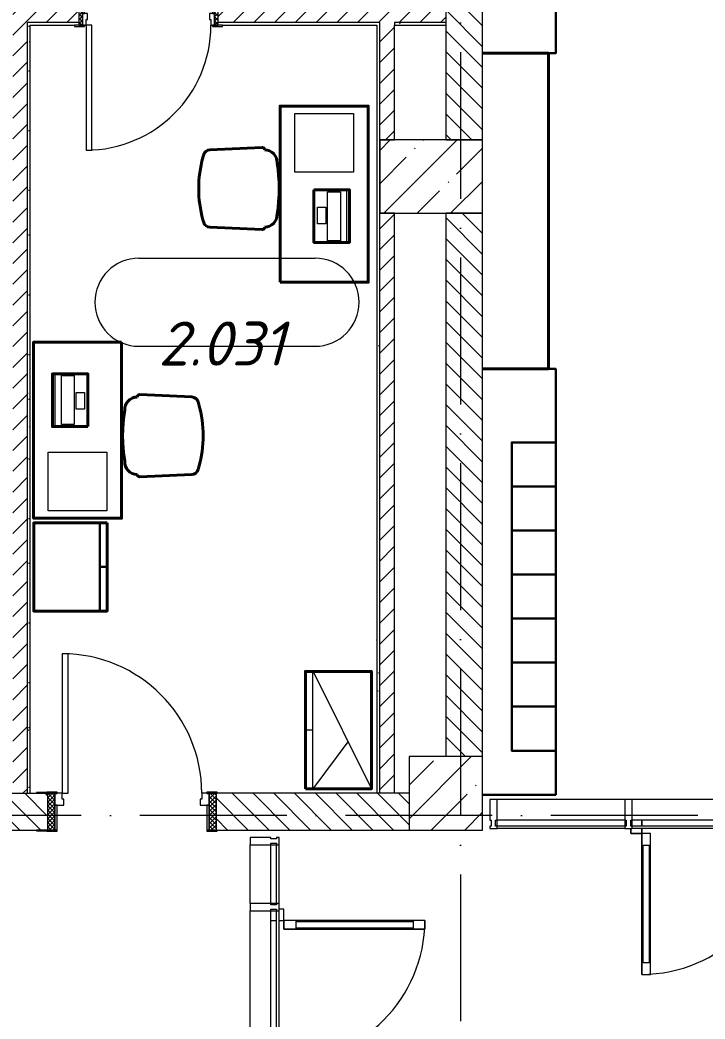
# Model space of a CAD drawing. Header units: millimetres. Extents: x -6467 to 105918, y -7090 to 92481.
# Drawn here: x 86100 to 90767, y 53894 to 60697 of the extents above; entities that cross this region are included whole.
import ezdxf

# ---------------------------------------------------------------- set-up
doc = ezdxf.new("R2010")
doc.units = ezdxf.units.MM
doc.linetypes.add('50_200_ШТРИХ_1Т_ш5_п1_п1_', pattern=[1400, 1000, -200, 0, -200])
doc.linetypes.add('IMPORT-ACAD_ISO02W100', pattern=[3000, 2400, -600])
for name, color, linetype, lineweight, true_color in [('A-AREA-IDEN-1', 7, 'Continuous', 9, 0xaaaaaa), ('A-GENM-1', 7, 'Continuous', 9, 0xaaaaaa), ('A-GENM-2', 7, 'Continuous', 20, 0xaaaaaa), ('I-WALL-1', 7, 'Continuous', 5, 0x787878), ('АР_зашивки-1', 7, 'Continuous', 30, 0xaaaaaa), ('мебель 2 этаж-1', 7, 'Continuous', 40, 0xaaaaaa), ('Оси-3', 7, '50_200_ШТРИХ_1Т_ш5_п1_п1_', 9, 0xaaaaaa), ('ТХ_детализация-1', 7, 'IMPORT-ACAD_ISO02W100', 20, 0xaaaaaa), ('ТХ_функционал-2', 7, 'Continuous', 40, 0xaaaaaa), ('ТХ_функционал-4', 7, 'Continuous', 20, 0xaaaaaa), ('ТХ_функционал-9', 7, 'Continuous', 30, 0xaaaaaa)]:
    doc.layers.add(name, color=color, linetype=linetype, lineweight=lineweight, true_color=true_color)
for name, color, linetype, lineweight in [('A-DETL-GENF', 7, 'Continuous', 9), ('A-DOOR', 7, 'Continuous', 9), ('A-DOOR-2', 7, 'Continuous', 5), ('A-DOOR-FRAM', 7, 'Continuous', 9), ('A-DOOR-FRAM-2', 7, 'Continuous', 5), ('A-GLAZ-CWMG', 7, 'Continuous', 9), ('A-GLAZ-CWMG-1', 7, 'Continuous', 20), ('A-WALL', 7, 'Continuous', 5), ('A-WALL-FNSH-1', 7, 'Continuous', 5), ('I-WALL', 7, 'Continuous', 5), ('S-COLS', 7, 'Continuous', 9), ('S-COLS-1', 7, 'Continuous', 5)]:
    doc.layers.add(name, color=color, linetype=linetype, lineweight=lineweight)
doc.styles.add('ISOCPEUR_I', font='isocpeui.ttf', dxfattribs={"height": 300})
pattern_1 = [(135, (0, 0), (-70.71068, -70.71068), [])]
pattern_2 = [(0, (0, 0), (406.4, 101.6), [6.706, -298.094, 6.706, -298.094, -1625.6]), (0, (0, 0), (406.4, 101.6), [-609.6, 6.706, -602.894, 6.706, -298.094, -711.2]), (0, (0, 0), (406.4, 101.6), [-1524, 6.706, -196.494, 6.706, -501.294]), (120, (152.4, 50.8), (-291.18818, 301.15272), [6.706, -298.094, 6.706, -298.094, -1625.6]), (120, (152.4, 50.8), (-291.18818, 301.15272), [-609.6, 6.706, -602.894, 6.706, -298.094, -711.2]), (120, (152.4, 50.8), (-291.18818, 301.15272), [-1524, 6.706, -196.494, 6.706, -501.294]), (240, (203.2, 254), (-115.21182, -402.75272), [6.706, -298.094, 6.706, -298.094, -1625.6]), (240, (203.2, 254), (-115.21182, -402.75272), [-609.6, 6.706, -602.894, 6.706, -298.094, -711.2]), (240, (203.2, 254), (-115.21182, -402.75272), [-1524, 6.706, -196.494, 6.706, -501.294])]
pattern_3 = [(45, (0, 0), (-70.71068, 70.71068), [])]

# ---------------------------------------------------------------- blocks, each defined once
blk = doc.blocks.new('110_Дверь_СКБ_1Ст_Внутренняя - ДОО_Д-24_Дв_950x2100h_С_У с местом для приготовления дезинфицирующих растворов-25531796-АИ_План этажа Радиаторы_2')
at = {"layer": 'A-DOOR-2'}
h = blk.add_hatch(dxfattribs=at)
h.set_pattern_fill('FP_139', color=256, style=0, pattern_type=2)
h.set_pattern_definition([(135, (1826.41, 134.685), (-14.14214, -14.14214), []), (225, (1826.41, 134.685), (14.14214, -14.14214), [])])
h.paths.add_polyline_path([(487.5, 70), (462.5, 70), (462.5, -70), (487.5, -70)])
at = {"layer": 'A-DOOR-FRAM-2'}
h = blk.add_hatch(dxfattribs=at)
h.set_pattern_fill('FP_140', color=256, style=0, pattern_type=2)
h.set_pattern_definition([(45, (-296.384, 134.685), (-14.1421, 14.1421), []), (135, (-296.384, 134.685), (-14.1421, -14.1421), [])])
h.paths.add_polyline_path([(-462.5, 70), (-462.5, -70), (-437.5, -70), (-437.5, 70)])
at = {"layer": 'A-DOOR'}
for p, q in [((437.5, 920), (397.5, 920)), ((397.5, 920), (397.5, 70)), ((437.5, 70), (437.5, 920)), ((397.5, 70), (437.5, 70))]:
    blk.add_line(p, q, dxfattribs=at)
at = {"layer": 'A-DOOR-2'}
blk.add_arc((437.5, 70), 850, 90, 180, dxfattribs=at)
at = {"layer": 'A-DOOR-FRAM'}
for p, q in [((-422.5, 78), (-492.5, 78)), ((-492.5, 78), (-492.5, 70)), ((-492.5, 70), (-422.5, 70)), ((-437.5, 70), (-462.5, 70)), ((-462.5, 70), (-462.5, -70)), ((-412.5, 70), (-437.5, 70)), ((-437.5, 70), (-437.5, -10)), ((-437.5, -70), (-437.5, 70)), ((-422.5, 70), (-437.5, 70)), ((-437.5, 70), (-437.5, 69)), ((-437.5, 69), (-422.5, 69)), ((-422.5, 70), (-422.5, 78)), ((-422.5, 69), (-422.5, 70)), ((-412.5, 30), (-412.5, 70)), ((437.5, 70), (437.5, 30)), ((462.5, 70), (437.5, 70)), ((517.5, 78), (447.5, 78)), ((447.5, 78), (447.5, 70)), ((462.5, 70), (447.5, 70)), ((447.5, 70), (447.5, 69)), ((447.5, 70), (517.5, 70)), ((447.5, 69), (462.5, 69)), ((462.5, -10), (462.5, 70)), ((487.5, 70), (462.5, 70)), ((462.5, 70), (462.5, -70)), ((462.5, 69), (462.5, 70)), ((487.5, -70), (487.5, 70)), ((517.5, 70), (517.5, 78)), ((-402.5, 30), (-412.5, 30)), ((-402.5, -10), (-402.5, 30)), ((437.5, 30), (427.5, 30)), ((427.5, 30), (427.5, -10)), ((-437.5, -10), (-402.5, -10)), ((-422.5, -10), (-437.5, -10)), ((-437.5, -10), (-437.5, -70)), ((-422.5, -70), (-422.5, -10)), ((427.5, -10), (462.5, -10)), ((462.5, -10), (447.5, -10)), ((447.5, -10), (447.5, -70)), ((462.5, -70), (462.5, -10)), ((-422.5, -70), (-492.5, -70)), ((-492.5, -70), (-492.5, -78)), ((-492.5, -78), (-422.5, -78)), ((-462.5, -70), (-437.5, -70)), ((-437.5, -70), (-422.5, -70)), ((-422.5, -78), (-422.5, -70)), ((447.5, -70), (462.5, -70)), ((517.5, -70), (447.5, -70)), ((447.5, -70), (447.5, -78)), ((447.5, -78), (517.5, -78)), ((462.5, -70), (487.5, -70)), ((517.5, -78), (517.5, -70))]:
    blk.add_line(p, q, dxfattribs=at)
blk = doc.blocks.new('Дверь_Витражная_СКБ_2Ст - ДВВ_ДАО_СОШ_Коридор EIW30-22811711-АИ_План этажа Радиаторы_2')
at = {"layer": 'A-DETL-GENF'}
for p, q in [((-960, 1010), (-900, 1010)), ((-960, 1010), (-960, 50)), ((-900, 1010), (-960, 1010)), ((-960, 1010), (-960, 50)), ((-900, 1010), (-900, 50)), ((-900, 50), (-900, 1010)), ((960, 1010), (900, 1010)), ((900, 1010), (900, 50)), ((960, 1010), (900, 1010)), ((900, 1010), (900, 50)), ((960, 1010), (960, 50)), ((960, 50), (960, 1010)), ((-960, 930), (-900, 930)), ((-950, 930), (-950, 130)), ((-906, 930), (-906, 130)), ((960, 930), (900, 930)), ((906, 930), (906, 130)), ((950, 930), (950, 130)), ((-960, 130), (-900, 130)), ((960, 130), (900, 130)), ((-1035, 50), (-1035, 17)), ((-960, 50), (-1035, 50)), ((-960, 50), (-1035, 50)), ((-1035, 50), (-1035, 17)), ((-900, 50), (-960, 50)), ((-960, 50), (-900, 50)), ((-960, 17), (-960, 50)), ((-960, 17), (-960, 50)), ((-960, -40), (-960, 0)), ((-960, -40), (-960, 0)), ((900, 50), (960, 50)), ((900, 50), (960, 50)), ((960, 17), (960, 50)), ((960, 50), (1035, 50)), ((960, 50), (960, 17)), ((1035, 50), (960, 50)), ((960, -40), (960, 0)), ((960, 0), (960, -40)), ((1035, 50), (1035, 17)), ((1035, 17), (1035, 50))]:
    blk.add_line(p, q, dxfattribs=at)
at = {"layer": 'A-DOOR-2'}
for p, q in [((-960, 1010), (-960, 50)), ((960, 1010), (960, 50))]:
    blk.add_line(p, q, dxfattribs=at)
for centre, start, end in [((-960, 50), 360, 90), ((960, 50), 90, 180)]:
    blk.add_arc(centre, 960, start, end, dxfattribs=at)
blk = doc.blocks.new('Прямоугольный импост - Импост структурный с накладкой - 180мм-22070662-АИ_План этажа Радиаторы_2')
at = {"layer": 'A-GLAZ-CWMG'}
for p, q in [((74510, 66555.7), (74510, 64505.7)), ((74527, 66555.7), (74567, 66555.7)), ((74527, 66555.7), (74527, 64505.7)), ((74567, 66555.7), (74567, 64505.7)), ((74707, 66555.7), (74707, 64505.7)), ((74567, 64505.7), (74527, 64505.7))]:
    blk.add_line(p, q, dxfattribs=at)
blk = doc.blocks.new('Прямоугольный импост - Импост структурный с накладкой - 180мм-22069925-АИ_План этажа Радиаторы_2')
at = {"layer": 'A-GLAZ-CWMG-1'}
for p, q in [((-25, 40), (-25, 180)), ((-25, 180), (25, 180)), ((25, 180), (25, 40)), ((-15, 40), (-25, 40)), ((-25, -17), (-25, 0)), ((-25, 0), (-15, 0)), ((-15, 0), (-15, 40)), ((15, 40), (15, 0)), ((25, 40), (15, 40)), ((15, 0), (25, 0)), ((25, 0), (25, -17)), ((25, -17), (-25, -17))]:
    blk.add_line(p, q, dxfattribs=at)
blk = doc.blocks.new('Дверь_Витражная_СКБ_2Ст - ДВВ_ДАО_СОШ_Коридор EIW60-23200321-АИ_План этажа Радиаторы_2')
at = {"layer": 'A-DETL-GENF'}
for p, q in [((-960, 40), (-960, 0)), ((-960, 0), (-960, 40)), ((960, 40), (960, 0)), ((960, 40), (960, 0)), ((-1035, -50), (-1035, -17)), ((-1035, -17), (-1035, -50)), ((-960, -50), (-1035, -50)), ((-1035, -50), (-960, -50)), ((-960, -17), (-960, -50)), ((-960, -50), (-960, -17)), ((-900, -50), (-960, -50)), ((-960, -1010), (-960, -50)), ((-900, -50), (-960, -50)), ((-960, -50), (-960, -1010)), ((-900, -1010), (-900, -50)), ((-900, -1010), (-900, -50)), ((900, -50), (960, -50)), ((900, -1010), (900, -50)), ((900, -50), (900, -1010)), ((960, -50), (900, -50)), ((960, -17), (960, -50)), ((960, -17), (960, -50)), ((960, -1010), (960, -50)), ((960, -1010), (960, -50)), ((960, -50), (1035, -50)), ((960, -50), (1035, -50)), ((1035, -50), (1035, -17)), ((1035, -50), (1035, -17)), ((-960, -130), (-900, -130)), ((-950, -930), (-950, -130)), ((-906, -930), (-906, -130)), ((960, -130), (900, -130)), ((906, -930), (906, -130)), ((950, -930), (950, -130)), ((-960, -930), (-900, -930)), ((960, -930), (900, -930)), ((-960, -1010), (-900, -1010)), ((-960, -1010), (-900, -1010)), ((960, -1010), (900, -1010)), ((900, -1010), (960, -1010))]:
    blk.add_line(p, q, dxfattribs=at)
at = {"layer": 'A-DOOR-2'}
for p, q in [((-960, -1010), (-960, -50)), ((960, -1010), (960, -50))]:
    blk.add_line(p, q, dxfattribs=at)
for centre, start, end in [((-960, -50), 270, 0), ((960, -50), 180, 270)]:
    blk.add_arc(centre, 960, start, end, dxfattribs=at)
blk = doc.blocks.new('Прямоугольный импост - Импост структурный с накладкой - 180мм-21819183-АИ_План этажа Радиаторы_2')
at = {"layer": 'A-GLAZ-CWMG'}
for p, q in [((9600, 11206), (9600, 13256)), ((9617, 13256), (9657, 13256)), ((9617, 11206), (9617, 13256)), ((9657, 11206), (9657, 13256)), ((9797, 11206), (9797, 13256)), ((9657, 11206), (9617, 11206))]:
    blk.add_line(p, q, dxfattribs=at)
blk = doc.blocks.new('Прямоугольный импост - Импост структурный с накладкой - 180мм-20786475-АИ_План этажа Радиаторы_2')
at = {"layer": 'A-GLAZ-CWMG-1'}
for p, q in [((-25, 0), (-25, 17)), ((-25, 17), (25, 17)), ((-15, 0), (-25, 0)), ((-15, -40), (-15, 0)), ((25, 0), (15, 0)), ((15, 0), (15, -40)), ((25, 17), (25, 0)), ((-25, -180), (-25, -40)), ((-25, -40), (-15, -40)), ((15, -40), (25, -40)), ((25, -40), (25, -180)), ((25, -180), (-25, -180))]:
    blk.add_line(p, q, dxfattribs=at)
blk = doc.blocks.new('110_Дверь_СКБ_1Ст_Внутренняя - СОШ_Д-04_Дв_1150_900_x2100h_туалет для мальчиков_ туалет для девочек-25915090-АИ_План этажа Радиаторы_2')
at = {"layer": 'A-DOOR-2'}
h = blk.add_hatch(dxfattribs=at)
h.set_pattern_fill('FP_50', color=256, style=0, pattern_type=2)
h.set_pattern_definition([(135, (1751.41, 189.685), (-14.14214, -14.14214), []), (225, (1751.41, 189.685), (14.14214, -14.14214), [])])
h.paths.add_polyline_path([(587.5, -125), (587.5, 125), (537.5, 125), (537.5, -125)])
at = {"layer": 'A-DOOR-FRAM-2'}
h = blk.add_hatch(dxfattribs=at)
h.set_pattern_fill('FP_51', color=256, style=0, pattern_type=2)
h.set_pattern_definition([(45, (-371.384, 189.685), (-14.1421, 14.1421), []), (135, (-371.384, 189.685), (-14.1421, -14.1421), [])])
h.paths.add_polyline_path([(-512.5, -125), (-512.5, 125), (-562.5, 125), (-562.5, -125)])
at = {"layer": 'A-DOOR'}
for p, q in [((-462.5, 1075), (-462.5, 125)), ((-422.5, 1075), (-462.5, 1075)), ((-422.5, 125), (-422.5, 1075)), ((-462.5, 125), (-422.5, 125))]:
    blk.add_line(p, q, dxfattribs=at)
at = {"layer": 'A-DOOR-2'}
blk.add_arc((-462.5, 125), 950, 360, 90, dxfattribs=at)
at = {"layer": 'A-DOOR-FRAM'}
for p, q in [((-497.5, 133), (-567.5, 133)), ((-567.5, 133), (-567.5, 125)), ((-567.5, 125), (-497.5, 125)), ((-512.5, 125), (-562.5, 125)), ((-562.5, 125), (-562.5, -125)), ((-462.5, 125), (-512.5, 125)), ((-512.5, 125), (-512.5, 45)), ((-512.5, -125), (-512.5, 125)), ((-497.5, 125), (-512.5, 125)), ((-512.5, 125), (-512.5, 124)), ((-512.5, 124), (-497.5, 124)), ((-497.5, 125), (-497.5, 133)), ((-497.5, 124), (-497.5, 125)), ((-462.5, 85), (-462.5, 125)), ((-452.5, 85), (-462.5, 85)), ((-452.5, 45), (-452.5, 85)), ((487.5, 85), (477.5, 85)), ((477.5, 85), (477.5, 45)), ((487.5, 125), (487.5, 85)), ((537.5, 125), (487.5, 125)), ((592.5, 133), (522.5, 133)), ((522.5, 133), (522.5, 125)), ((537.5, 125), (522.5, 125)), ((522.5, 125), (522.5, 124)), ((522.5, 125), (592.5, 125)), ((522.5, 124), (537.5, 124)), ((537.5, 45), (537.5, 125)), ((587.5, 125), (537.5, 125)), ((537.5, 125), (537.5, -125)), ((537.5, 124), (537.5, 125)), ((587.5, -125), (587.5, 125)), ((592.5, 125), (592.5, 133)), ((-512.5, 45), (-452.5, 45)), ((-497.5, 45), (-512.5, 45)), ((-512.5, 45), (-512.5, -125)), ((-497.5, -125), (-497.5, 45)), ((477.5, 45), (537.5, 45)), ((537.5, 45), (522.5, 45)), ((522.5, 45), (522.5, -125)), ((537.5, -125), (537.5, 45)), ((-497.5, -125), (-567.5, -125)), ((-567.5, -125), (-567.5, -133)), ((-567.5, -133), (-497.5, -133)), ((-562.5, -125), (-512.5, -125)), ((-512.5, -125), (-497.5, -125)), ((-497.5, -133), (-497.5, -125)), ((522.5, -125), (537.5, -125)), ((592.5, -125), (522.5, -125)), ((522.5, -125), (522.5, -133)), ((522.5, -133), (592.5, -133)), ((537.5, -125), (587.5, -125)), ((592.5, -133), (592.5, -125))]:
    blk.add_line(p, q, dxfattribs=at)
blk = doc.blocks.new('BSC_Колонна _Прямоугольная - 500х500-V301-АИ_План этажа Радиаторы_2')
at = {"layer": 'S-COLS-1'}
h = blk.add_hatch(dxfattribs=at)
h.set_pattern_fill('FP_197', color=256, style=0, pattern_type=2)
h.set_pattern_definition([(315, (-55431.04, 89000), (228.0985, 228.0985), []), (315, (-55431.04, 88771.9), (228.0985, 228.0985), [403.225, -80.645, 6.706, -73.939])])
h.paths.add_polyline_path([(-250, 250), (-250, -250), (250, -250), (250, 250)])
for p, q in [((250, 250), (-250, 250)), ((-250, 250), (-250, -250)), ((250, -250), (250, 250)), ((-250, -250), (250, -250))]:
    blk.add_line(p, q, dxfattribs=at)
blk = doc.blocks.new('АР_Перемычка1 - АР_Перемычка-25546601-АИ_План этажа Радиаторы_2')
at = {"layer": 'A-GENM-1'}
blk.add_line((-300, -50), (-299, -50), dxfattribs=at)
blk = doc.blocks.new('Фахверк _газобетон торцы_225 - Фахверк _газобетон торцы_-25545274-АИ_План этажа Радиаторы_2')
at = {"layer": 'A-GENM-2'}
for p, q in [((89395, 156989.3), (89325, 156989.3)), ((89325, 156989.3), (89325, 156983.3)), ((89325, 156983.3), (89395, 156983.3)), ((89395, 156733.3), (89325, 156733.3)), ((89325, 156733.3), (89325, 156727.3)), ((89325, 156727.3), (89395, 156727.3))]:
    blk.add_line(p, q, dxfattribs=at)
blk = doc.blocks.new('Прямоугольный импост - Импост структурный с накладкой - 180мм-26314085-АИ_План этажа Радиаторы_2')
at = {"layer": 'A-GLAZ-CWMG'}
for p, q in [((87668, 54681), (87668, 55081)), ((87808, 55081), (87848, 55081)), ((87808, 54681), (87808, 55081)), ((87848, 54681), (87848, 55081)), ((87865, 54681), (87865, 55081)), ((87848, 54681), (87808, 54681))]:
    blk.add_line(p, q, dxfattribs=at)
blk = doc.blocks.new('Прямоугольный импост - Импост структурный с накладкой - 180мм-26307442-АИ_План этажа Радиаторы_2')
at = {"layer": 'A-GLAZ-CWMG'}
for p, q in [((90220, 55388), (89350, 55388)), ((89350, 55208), (89350, 55248)), ((90220, 55248), (89350, 55248)), ((90220, 55248), (90220, 55208)), ((90220, 55208), (89350, 55208)), ((90220, 55191), (89350, 55191))]:
    blk.add_line(p, q, dxfattribs=at)
blk = doc.blocks.new('мебель 2 этаж-28800768-АИ_План этажа Радиаторы_2')
at = {"layer": 'АР_зашивки-1', "flags": 128}
for points in [[(91513.5, 62186.3), (92013.5, 62186.3), (92013.5, 62486.3), (91713.5, 62486.3)], [(91713.5, 59536.3), (91713.5, 57636.3), (91713.5, 59536.3), (92013.5, 59536.3), (92013.5, 60036.3), (91513.5, 60036.3)], [(91513.5, 57136.3), (92013.5, 57136.3), (92013.5, 57436.3), (91713.5, 57436.3)]]:
    blk.add_lwpolyline(points, dxfattribs=at)
at = {"layer": 'ТХ_детализация-1', "flags": 128}
for points in [[(90235.5, 61376.4), (90235.5, 61776.4), (90635.5, 61776.4), (90635.5, 61376.4)], [(88955.6, 59469.5), (88955.6, 59069.5), (88555.6, 59069.5), (88555.6, 59469.5)]]:
    blk.add_lwpolyline(points, close=True, dxfattribs=at)
at = {"layer": 'ТХ_функционал-2'}
for p, q in [((90012.2, 61544.1), (89657, 61528.3)), ((89615.1, 61495.5), (89609.5, 61476.8)), ((89609.5, 61052.1), (89615.1, 61033.4)), ((89657, 61000.6), (90012.2, 60984.8)), ((91963.5, 60036.3), (91513.5, 60036.3)), ((89534.1, 59845.3), (89178.9, 59861.1)), ((89581.6, 59793.8), (89576, 59812.5)), ((89576, 59350.4), (89581.6, 59369.1)), ((89178.9, 59301.8), (89534.1, 59317.6))]:
    blk.add_line(p, q, dxfattribs=at)
at = {"layer": 'ТХ_функционал-2', "flags": 128}
blk.add_lwpolyline([(91513.5, 62186.3), (91963.5, 62186.3), (91963.5, 60036.3)], dxfattribs=at)
for points in [[(90135.5, 60626.4), (90135.5, 61826.4), (90735.5, 61826.4), (90735.5, 60626.4)], [(90365.6, 61256.6), (90365.6, 60897.6), (90607.6, 60897.6), (90607.6, 61256.6)], [(89055.6, 60219.5), (89055.6, 59019.5), (88455.6, 59019.5), (88455.6, 60219.5)], [(88825.5, 59643.3), (88825.5, 60002.3), (88583.5, 60002.3), (88583.5, 59643.3)], [(88956.9, 58987.1), (88956.9, 58387.1), (88456.9, 58387.1), (88456.9, 58987.1)], [(90307.3, 57176.4), (90307.3, 57976.4), (90757.3, 57976.4), (90757.3, 57176.4)]]:
    blk.add_lwpolyline(points, close=True, dxfattribs=at)
at = {"layer": 'ТХ_функционал-2'}
for centre, radius, start, end in [((89659, 61482.6), 45.8, 92.54039, 163.58008), ((90012.8, 61526.5), 17.6, 4.74343, 91.82916), ((90028.5, 61441.8), 86.4, 357.53779, 88.73598), ((90373.8, 61264.5), 793.2, 164.47479, 195.52521), ((89023.1, 61264.6), 1105.5, 350.96857, 9.03143), ((89659, 61046.4), 45.8, 196.41992, 267.45961), ((90028.5, 61087.3), 86.4, 271.26402, 2.46221), ((90012.8, 61002.4), 17.6, 268.17084, 355.25657), ((89162.6, 59758.6), 86.4, 91.26402, 182.46221), ((89178.3, 59843.5), 17.6, 88.17084, 175.25657), ((89532.1, 59799.5), 45.8, 16.41992, 87.45961), ((90168.1, 59581.3), 1105.5, 170.96857, 189.03143), ((88817.3, 59581.4), 793.2, 344.47479, 15.52521), ((89162.6, 59404.1), 86.4, 177.53779, 268.73598), ((89532.1, 59363.3), 45.8, 272.54039, 343.58008), ((89178.3, 59319.4), 17.6, 184.74343, 271.82916)]:
    blk.add_arc(centre, radius, start, end, dxfattribs=at)
at = {"layer": 'ТХ_функционал-4'}
for p, q in [((89670.7, 61528.9), (90012.2, 61544.1)), ((90587.4, 61256.6), (90587.4, 60897.6)), ((89670.7, 61000), (90012.2, 60984.8)), ((88603.7, 59643.3), (88603.7, 60002.3)), ((89520.4, 59845.9), (89178.9, 59861.1)), ((89520.4, 59317), (89178.9, 59301.8)), ((90357.3, 57176.4), (90357.3, 57976.4)), ((90359.3, 57976.4), (90757.3, 57176.4)), ((90357.3, 57576.4), (90307.3, 57576.4)), ((90359.3, 57176.4), (90598.1, 57496.4))]:
    blk.add_line(p, q, dxfattribs=at)
at = {"layer": 'ТХ_функционал-4', "flags": 128}
for points in [[(90545.9, 61243), (90545.9, 60908), (90457.9, 60908), (90457.9, 61243)], [(90445.7, 61137.9), (90445.7, 61023.4), (90389, 61023.4), (90389, 61137.9)], [(88645.2, 59656.9), (88645.2, 59991.9), (88733.2, 59991.9), (88733.2, 59656.9)], [(88745.4, 59762), (88745.4, 59876.5), (88802.1, 59876.5), (88802.1, 59762)]]:
    blk.add_lwpolyline(points, close=True, dxfattribs=at)
at = {"layer": 'ТХ_функционал-9'}
for p, q in [((88906.9, 58387.1), (88906.9, 58987.1)), ((88906.9, 58687.4), (88956.9, 58687.4))]:
    blk.add_line(p, q, dxfattribs=at)
at = {"layer": 'ТХ_функционал-9', "flags": 128}
for points in [[(92013.5, 59536.3), (91713.5, 59536.3), (91713.5, 59236.3), (92013.5, 59236.3)], [(92013.5, 59236.3), (91713.5, 59236.3), (91713.5, 58936.3), (92013.5, 58936.3)], [(92013.5, 58936.3), (91713.5, 58936.3), (91713.5, 58636.3), (92013.5, 58636.3)], [(92013.5, 58636.3), (91713.5, 58636.3), (91713.5, 58336.3), (92013.5, 58336.3)], [(92013.5, 58336.3), (91713.5, 58336.3), (91713.5, 58036.3), (92013.5, 58036.3)], [(92013.5, 58036.3), (91713.5, 58036.3), (91713.5, 57736.3), (92013.5, 57736.3)], [(92013.5, 57736.3), (91713.5, 57736.3), (91713.5, 57436.3), (92013.5, 57436.3)]]:
    blk.add_lwpolyline(points, close=True, dxfattribs=at)
blk = doc.blocks.new('AAR_СКБ_Марка_помещения_1_5 ммп - Номер-27962133-АИ_План этажа Радиаторы_2')
at = {"layer": 'A-AREA-IDEN-1'}
for p, q in [((-2.987, 3), (3.013, 3)), ((-2.987, 0), (3.013, 0))]:
    blk.add_line(p, q, dxfattribs=at)
for centre, start, end in [((-2.987, 1.5), 90, 270), ((3.013, 1.5), 270, 90)]:
    blk.add_arc(centre, 1.5, start, end, dxfattribs=at)

msp = doc.modelspace()

# ---------------------------------------------------------------- hatches: boundary and pattern name
at = {"layer": 'I-WALL'}
h = msp.add_hatch(dxfattribs=at)
h.set_pattern_fill('FP_2', color=256, style=0, pattern_type=2)
h.set_pattern_definition(pattern_1)
h.paths.add_polyline_path([(89200.3, 55681), (89250, 55681), (89250, 59380.7), (89000, 59380.7), (89000, 55681)])
h.paths.add_polyline_path([(89250, 59880.7), (89250, 62880.7), (89000, 62880.7), (89000, 59880.7), (89200.3, 59880.7)])
h.paths.add_polyline_path([(89000, 63380.7), (89250, 63380.7), (89250, 64091), (89000, 64091), (89000, 63381)])
h = msp.add_hatch(dxfattribs=at)
h.set_pattern_fill('FP_4', color=256, style=0, pattern_type=2)
h.set_pattern_definition(pattern_3)
h.paths.add_polyline_path([(86150, 55431), (86150, 63381), (86050, 63381), (86050, 55431)])
h = msp.add_hatch(dxfattribs=at)
h.set_pattern_fill('FP_4', color=256, style=0, pattern_type=2)
h.set_pattern_definition(pattern_3)
h.paths.add_polyline_path([(88650, 60681), (89000, 60681), (89000, 60781), (87450, 60781), (87450, 60681), (88550, 60681)])
h.paths.add_polyline_path([(86500, 60681), (86500, 60781), (86150, 60781), (86150, 60681), (86170, 60681)])
h = msp.add_hatch(dxfattribs=at)
h.set_pattern_fill('FP_4', color=256, style=0, pattern_type=2)
h.set_pattern_definition(pattern_3)
h.paths.add_polyline_path([(88650, 55431), (88650, 59380.7), (88550, 59380.7), (88550, 55431)])
h.paths.add_polyline_path([(88650, 59880.7), (88650, 60681), (88550, 60681), (88550, 59880.7)])
h = msp.add_hatch(dxfattribs=at)
h.set_pattern_fill('FP_2', color=256, style=0, pattern_type=2)
h.set_pattern_definition(pattern_1)
h.paths.add_polyline_path([(88750, 55181), (88750, 55431), (87438, 55431), (87438, 55181), (87539.3, 55181)])
h.paths.add_polyline_path([(86283, 55181), (86288, 55181), (86288, 55431), (85975, 55431), (85975, 55181), (85980, 55181)])
h.paths.add_polyline_path([(82900, 55181), (82900, 55431), (80198, 55431), (80198, 55181), (82556.3, 55181)])
h.paths.add_polyline_path([(84725, 55181), (84725, 55431), (83400, 55431), (83400, 55181), (84720, 55181)])
h.paths.add_polyline_path([(79043, 55181), (79048, 55181), (79048, 55431), (78000, 55431), (78000, 55181)])
h.paths.add_polyline_path([(76725, 55181), (77500, 55181), (77500, 55431), (76725, 55431)])
h.paths.add_polyline_path([(75081.9, 55181), (75575, 55181), (75575, 55431), (75000, 55431), (75000, 55181)])
at = {"layer": 'I-WALL-1'}
h = msp.add_hatch(dxfattribs=at)
h.set_pattern_fill('FP_3', color=256, style=0, pattern_type=2)
h.set_pattern_definition(pattern_2)
h.paths.add_polyline_path([(86150, 55431), (86170, 55431), (86170, 60681), (86150, 60681), (86150, 56002.4)])
h.paths.add_polyline_path([(86170, 60781), (86170, 63361), (86150, 63361), (86150, 60781)])
h = msp.add_hatch(dxfattribs=at)
h.set_pattern_fill('FP_3', color=256, style=0, pattern_type=2)
h.set_pattern_definition(pattern_2)
h.paths.add_polyline_path([(88650, 60661), (89000, 60661), (89000, 60681), (88650, 60681)])
h.paths.add_polyline_path([(87450, 60661), (88550, 60661), (88550, 60681), (87450, 60681)])
h.paths.add_polyline_path([(86170, 60661), (86500, 60661), (86500, 60681), (86170, 60681)])
h = msp.add_hatch(dxfattribs=at)
h.set_pattern_fill('FP_3', color=256, style=0, pattern_type=2)
h.set_pattern_definition(pattern_2)
h.paths.add_polyline_path([(88550, 55431), (88550, 60661), (88530, 60661), (88530, 55431)])
at = {"layer": 'S-COLS-1'}
h = msp.add_hatch(dxfattribs=at)
h.set_pattern_fill('FP_1', color=256, style=0, pattern_type=2)
h.set_pattern_definition([(45, (0, 0), (-228.0985, 228.0985), []), (45, (228.1, 0), (-228.0985, 228.0985), [403.225, -80.645, 6.706, -73.939])])
h.paths.add_polyline_path([(88650, 59380.7), (89250, 59380.7), (89250, 59880.7), (88550, 59880.7), (88550, 59380.7)])

# ---------------------------------------------------------------- linework, layer by layer
at = {"layer": 'A-WALL'}
for p, q in [((89000, 62880.7), (89000, 59880.7)), ((89250, 59880.7), (89250, 62880.7)), ((86150, 55431), (86150, 60681)), ((86500, 60681), (86150, 60681)), ((88550, 60681), (87450, 60681)), ((88550, 55431), (88550, 60681)), ((89000, 60681), (88650, 60681)), ((88650, 60681), (88650, 60661)), ((88550, 59880.7), (88650, 59880.7)), ((89000, 59880.7), (89250, 59880.7)), ((88650, 59380.7), (88550, 59380.7)), ((89000, 59380.7), (89000, 55681)), ((89250, 59380.7), (89000, 59380.7)), ((89250, 55681), (89250, 59380.7)), ((85980, 55431), (86283, 55431)), ((88750, 55431), (87443, 55431)), ((85980, 55181), (86283, 55181)), ((87443, 55181), (88750, 55181))]:
    msp.add_line(p, q, dxfattribs=at)
at = {"layer": 'A-WALL-FNSH-1'}
for p, q in [((86170, 55431), (86170, 60661)), ((86170, 60661), (86470, 60661)), ((87480, 60661), (88530, 60661)), ((88530, 60661), (88530, 55431)), ((88650, 60661), (89000, 60661)), ((88650, 59880.7), (88650, 60661)), ((88650, 55431), (88650, 59380.7))]:
    msp.add_line(p, q, dxfattribs=at)
at = {"layer": 'S-COLS'}
for p, q in [((88650, 59880.7), (88550, 59880.7)), ((88550, 59880.7), (88550, 59380.7)), ((89250, 59880.7), (89000, 59880.7)), ((88550, 59380.7), (88650, 59380.7)), ((89000, 59380.7), (89250, 59380.7))]:
    msp.add_line(p, q, dxfattribs=at)
at = {"layer": 'S-COLS-1'}
for p, q in [((89000, 59880.7), (88650, 59880.7)), ((89250, 59380.7), (89250, 59880.7)), ((88650, 59380.7), (89000, 59380.7))]:
    msp.add_line(p, q, dxfattribs=at)
at = {"layer": 'Оси-3'}
for p, q in [((89100, 91281), (89100, -5889.7)), ((104718, 55281), (-5267.3, 55281))]:
    msp.add_line(p, q, dxfattribs=at)

# ---------------------------------------------------------------- block references
at = {"layer": 'A-AREA-IDEN-1', "xscale": 199.9999999999999, "yscale": 199.9999999999999, "zscale": 199.9999999999999}
msp.add_blockref('AAR_СКБ_Марка_помещения_1_5 ммп - Номер-27962133-АИ_План этажа Радиаторы_2', (87507.3, 58475.4), dxfattribs=at)
at = {"layer": 'A-DOOR-2'}
for name, p, rotation in [('110_Дверь_СКБ_1Ст_Внутренняя - ДОО_Д-24_Дв_950x2100h_С_У с местом для приготовления дезинфицирующих растворов-25531796-АИ_План этажа Радиаторы_2', (86987.5, 60731), 180), ('Дверь_Витражная_СКБ_2Ст - ДВВ_ДАО_СОШ_Коридор EIW30-22811711-АИ_План этажа Радиаторы_2', (87848, 53606), 270)]:
    msp.add_blockref(name, p, dxfattribs=dict(at, rotation=rotation))
for name, p in [('110_Дверь_СКБ_1Ст_Внутренняя - СОШ_Д-04_Дв_1150_900_x2100h_туалет для мальчиков_ туалет для девочек-25915090-АИ_План этажа Радиаторы_2', (86850.5, 55306)), ('Дверь_Витражная_СКБ_2Ст - ДВВ_ДАО_СОШ_Коридор EIW60-23200321-АИ_План этажа Радиаторы_2', (91295, 55208))]:
    msp.add_blockref(name, p, dxfattribs=at)
at = {"layer": 'A-GENM-1', "rotation": 180}
msp.add_blockref('АР_Перемычка1 - АР_Перемычка-25546601-АИ_План этажа Радиаторы_2', (85850, 59491), dxfattribs=at)
at = {"layer": 'A-GENM-1'}
msp.add_blockref('Фахверк _газобетон торцы_225 - Фахверк _газобетон торцы_-25545274-АИ_План этажа Радиаторы_2', (-3112, -101552.3), dxfattribs=at)
at = {"layer": 'A-GLAZ-CWMG', "extrusion": (0, 0, -1)}
for name, p, rotation in [('Прямоугольный импост - Импост структурный с накладкой - 180мм-20786475-АИ_План этажа Радиаторы_2', (-89325, 55208), 180), ('Прямоугольный импост - Импост структурный с накладкой - 180мм-20786475-АИ_План этажа Радиаторы_2', (-90245, 55208), 180), ('Прямоугольный импост - Импост структурный с накладкой - 180мм-22069925-АИ_План этажа Радиаторы_2', (-87848, 55106), 270), ('Прямоугольный импост - Импост структурный с накладкой - 180мм-22069925-АИ_План этажа Радиаторы_2', (-87848, 54656), 270)]:
    msp.add_blockref(name, p, dxfattribs=dict(at, rotation=rotation))
at = {"layer": 'A-GLAZ-CWMG'}
for name in ['Прямоугольный импост - Импост структурный с накладкой - 180мм-26307442-АИ_План этажа Радиаторы_2', 'Прямоугольный импост - Импост структурный с накладкой - 180мм-26314085-АИ_План этажа Радиаторы_2']:
    msp.add_blockref(name, (0, 0), dxfattribs=at)
for name, p, rotation in [('Прямоугольный импост - Импост структурный с накладкой - 180мм-21819183-АИ_План этажа Радиаторы_2', (103526, 45591), 89.99999999999986), ('Прямоугольный импост - Импост структурный с накладкой - 180мм-22070662-АИ_План этажа Радиаторы_2', (162375, 119136.7), 180)]:
    msp.add_blockref(name, p, dxfattribs=dict(at, rotation=rotation))
at = {"layer": 'S-COLS', "rotation": 89.9999999999999}
msp.add_blockref('BSC_Колонна _Прямоугольная - 500х500-V301-АИ_План этажа Радиаторы_2', (89000, 55431), dxfattribs=at)
at = {"layer": 'мебель 2 этаж-1'}
msp.add_blockref('мебель 2 этаж-28800768-АИ_План этажа Радиаторы_2', (-2263.5, -1715.2), dxfattribs=at)

# ---------------------------------------------------------------- texts
at = {"layer": 'A-AREA-IDEN-1', "insert": (87471.6, 58343.9), "char_height": 300, "width": 900, "attachment_point": 8, "line_spacing_factor": 1.139951, "style": 'ISOCPEUR_I'}
msp.add_mtext('\\pt2540.001,5079.999,7620,10160.001,12699.999,15240,17780.001,20319.999,22860,25400.001,27939.999,30480,33020.001,35559.999,38100,40640.001,43179.999,45720,48260.001,50799.999,53340,55880.001,58419.999,60960,63500.001,66039.999,68580,71120.001,73659.999,76200,78740.001,81279.999;2.031', dxfattribs=at)

doc.saveas('drawing.dxf')
